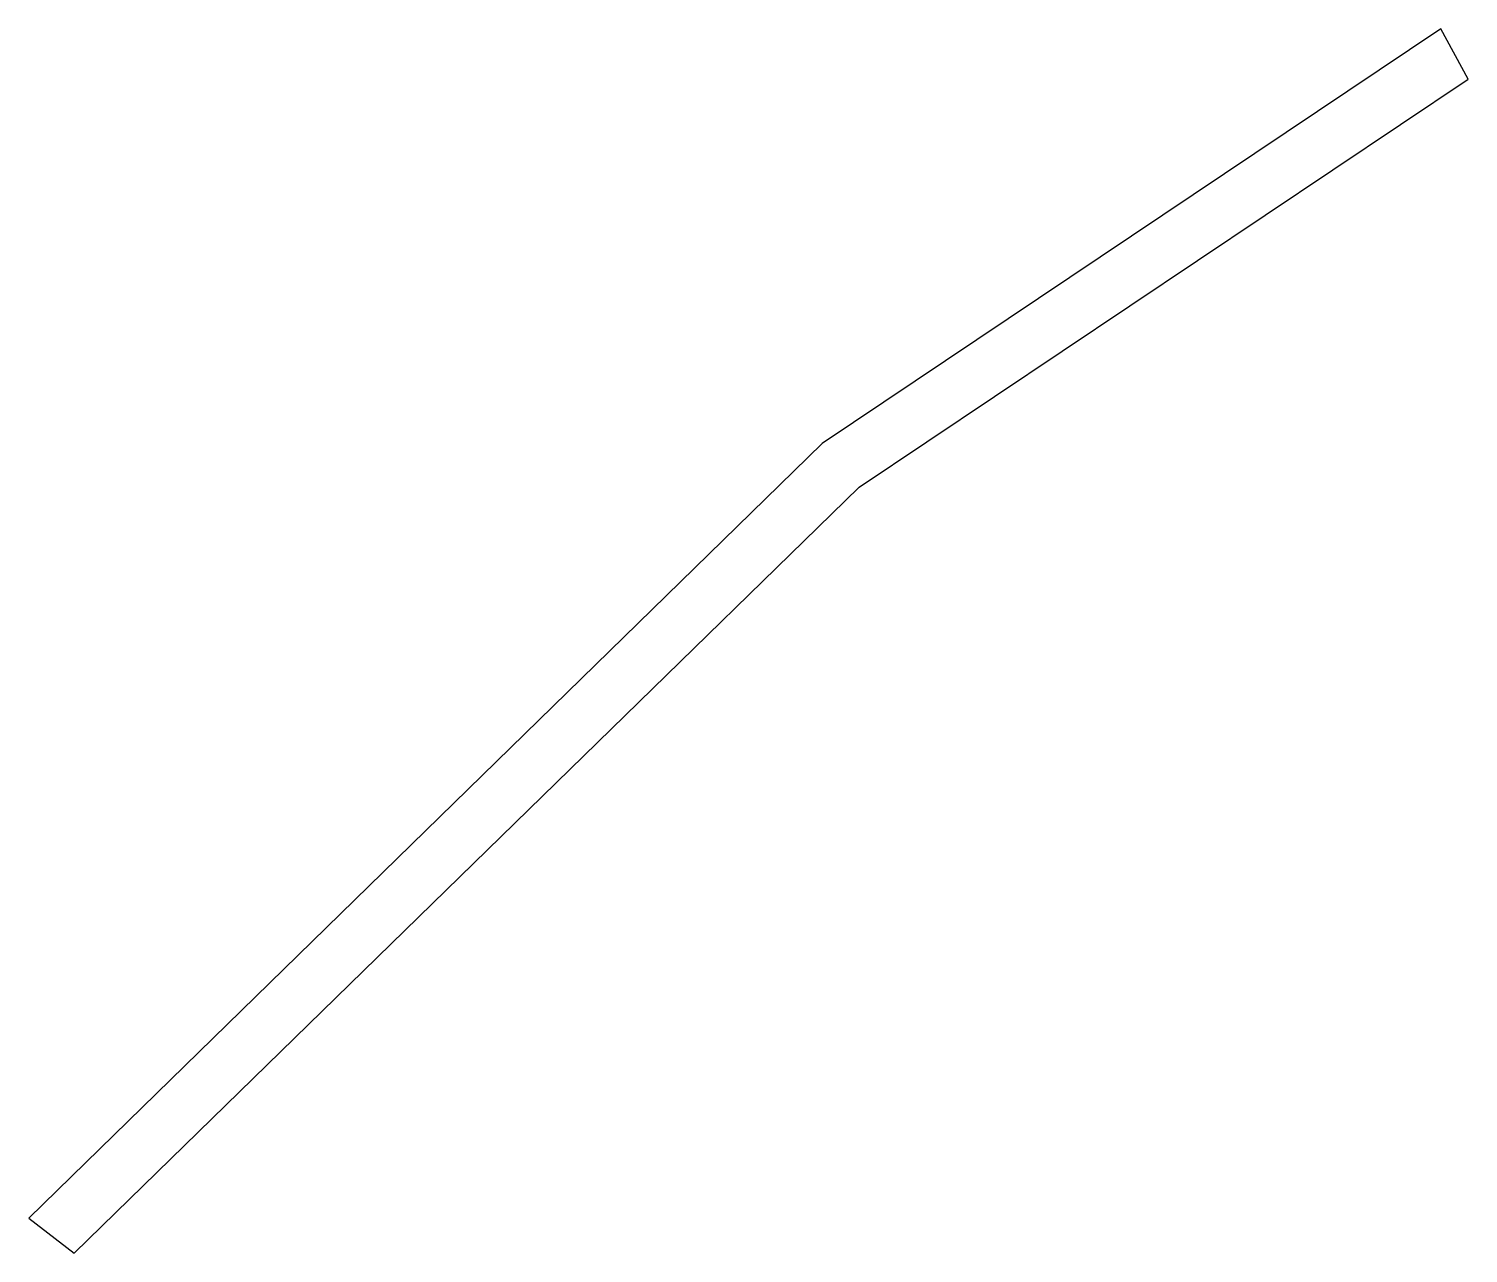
# Model space of a CAD drawing. Extents: x 619920 to 620171, y 7586048 to 7586261.
import ezdxf

# ---------------------------------------------------------------- set-up
doc = ezdxf.new("R2010")
doc.units = 0
doc.layers.add('6. STAGE PLAN RESHAPE_STAGE PLAN 231231_DAEDELUS_RS2', color=7, linetype='Continuous', lineweight=25)

msp = doc.modelspace()

# ---------------------------------------------------------------- linework, layer by layer
at = {"layer": '6. STAGE PLAN RESHAPE_STAGE PLAN 231231_DAEDELUS_RS2', "color": 6, "elevation": 230}
msp.add_lwpolyline([(619928.08, 7586047.83), (620064.74, 7586181.18), (620170.77, 7586252.21), (620166.01, 7586261.01), (620058.3, 7586188.82), (619920.16, 7586053.93)], close=True, dxfattribs=at)

doc.saveas('drawing.dxf')
